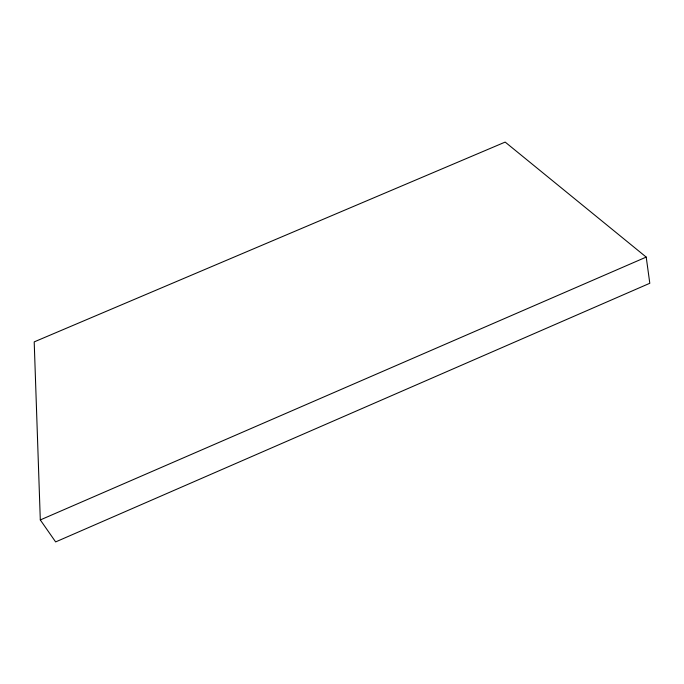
<?xml version="1.0" encoding="UTF-8"?>
<svg xmlns="http://www.w3.org/2000/svg" width="684" height="684" viewBox="0 0 684 684"><rect width="100%" height="100%" fill="white"/><g stroke="black" fill="none" stroke-linecap="round" stroke-linejoin="round"><path stroke-width="1.03" d="M40.305 519.934L646.209 257.09L649.8 283.27L55.643 541.916L40.305 519.934L34.2 341.889L505.168 142.084L646.209 257.09"/></g></svg>
